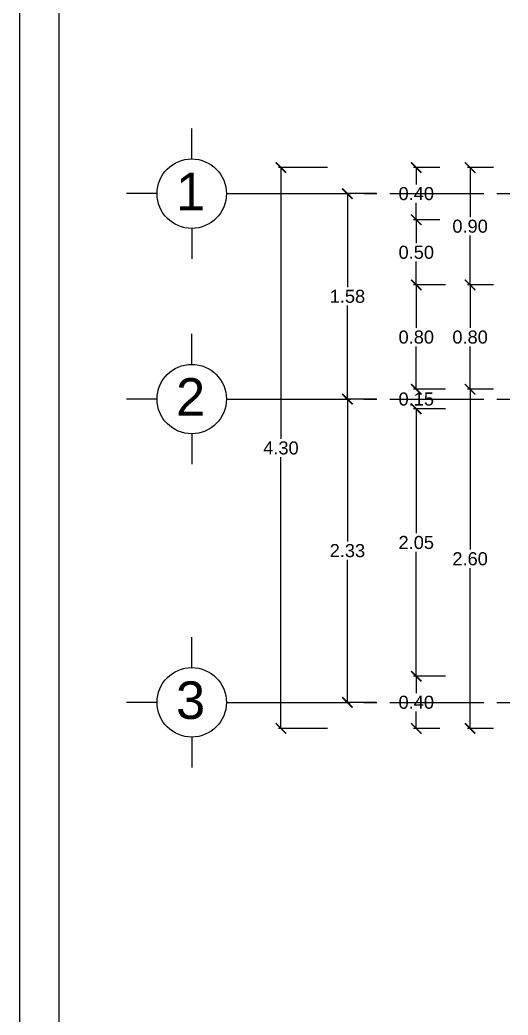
# Model space of a CAD drawing. Header units: millimetres. Extents: x 525387 to 527545, y 2235066 to 2235448.
# Drawn here: x 525706.13 to 525709.87, y 2235195.6 to 2235203.23 of the extents above; entities that cross this region are included whole.
import ezdxf

# ---------------------------------------------------------------- set-up
doc = ezdxf.new("R2010")
doc.units = ezdxf.units.MM
doc.linetypes.add('ACAD_ISO04W100', pattern=[30, 24, -3, 0, -3])
for name, color, linetype in [('auxiliar', 6, 'Continuous'), ('COTAS', 2, 'Continuous'), ('EJES', 1, 'Continuous')]:
    doc.layers.add(name, color=color, linetype=linetype)
doc.styles.get("Standard").update_dxf_attribs({"font": 'arial.ttf'})
doc.styles.add('STYLE1', font='arial.ttf')
doc.dimstyles.new('ISO-25', dxfattribs={"dimtxt": 0.04, "dimasz": 0.02, "dimexe": 0.02, "dimexo": 0.02, "dimgap": 0.02, "dimtad": 0, "dimtih": 1, "dimtoh": 1, "dimzin": 1, "dimdsep": 46, "dimtxsty": 'Standard', "dimcen": 0.02, "dimazin": 0, "dimtfac": 1, "dimtmove": 0, "dimatfit": 3, "dimfxl": 1, "dimarcsym": 0})

# ---------------------------------------------------------------- blocks, each defined once
blk = doc.blocks.new('EJE')
at = {"layer": 'EJES', "color": 2}
for p, q in [((-0.78, 0.416), (-0.78, 0.78)), ((-1.196, 0), (-1.56, 0)), ((-0.364, 0), (0, 0)), ((-0.78, -0.416), (-0.78, -0.78))]:
    blk.add_line(p, q, dxfattribs=at)
at = {"layer": 'EJES', "color": 4}
blk.add_circle((-0.78, 0), 0.416, dxfattribs=at)
blk = doc.blocks.new('_ArchTick')
at = {"color": 0, "linetype": 'ByBlock', "lineweight": 0, "const_width": 0.15}
blk.add_lwpolyline([(-0.5, -0.5), (0.5, 0.5)], dxfattribs=at)
blk = doc.blocks.new('*D131')
at = {"layer": 'COTAS', "color": 0, "linetype": 'Continuous', "lineweight": -2, "transparency": 16777216}
for p, q in [((525708.8666, 2235201.9016), (525708.6227, 2235201.9016)), ((525708.6427, 2235201.9016), (525708.6427, 2235201.1851)), ((525708.6427, 2235200.3266), (525708.6427, 2235201.043)), ((525708.8666, 2235200.3266), (525708.6227, 2235200.3266))]:
    blk.add_line(p, q, dxfattribs=at)
at = {"layer": 'Defpoints', "color": 0, "linetype": 'Continuous', "transparency": 16777216}
for p in [(525708.8866, 2235201.9016), (525708.6427, 2235200.3266), (525708.8866, 2235200.3266)]:
    blk.add_point(p, dxfattribs=at)
at = {"layer": 'COTAS', "color": 0, "linetype": 'Continuous', "lineweight": -2, "transparency": 16777216, "xscale": 0.08, "yscale": 0.08, "zscale": 0.08}
for p, rotation in [((525708.6427, 2235201.9016), 90), ((525708.6427, 2235200.3266), 270)]:
    blk.add_blockref('_ArchTick', p, dxfattribs=dict(at, rotation=rotation))
at = {"layer": 'COTAS', "color": 0, "linetype": 'Continuous', "lineweight": -3, "transparency": 16777216, "insert": (525708.6427, 2235201.1141), "char_height": 0.1, "attachment_point": 5}
blk.add_mtext('1.58', dxfattribs=at)
blk = doc.blocks.new('*D132')
at = {"layer": 'COTAS', "color": 0, "linetype": 'Continuous', "lineweight": -2, "transparency": 16777216}
for p, q in [((525708.4901, 2235202.1016), (525708.1131, 2235202.1016)), ((525708.1331, 2235202.1016), (525708.1331, 2235200.0227)), ((525708.1331, 2235197.8016), (525708.1331, 2235199.8805)), ((525708.4901, 2235197.8016), (525708.1131, 2235197.8016))]:
    blk.add_line(p, q, dxfattribs=at)
at = {"layer": 'Defpoints', "color": 0, "linetype": 'Continuous', "transparency": 16777216}
for p in [(525708.1331, 2235202.1016), (525708.5101, 2235202.1016), (525708.5101, 2235197.8016)]:
    blk.add_point(p, dxfattribs=at)
at = {"layer": 'COTAS', "color": 0, "linetype": 'Continuous', "lineweight": -2, "transparency": 16777216, "xscale": 0.08, "yscale": 0.08, "zscale": 0.08}
for p, rotation in [((525708.1331, 2235202.1016), 90), ((525708.1331, 2235197.8016), 270)]:
    blk.add_blockref('_ArchTick', p, dxfattribs=dict(at, rotation=rotation))
at = {"layer": 'COTAS', "color": 0, "linetype": 'Continuous', "lineweight": -3, "transparency": 16777216, "insert": (525708.1331, 2235199.9516), "char_height": 0.1, "attachment_point": 5}
blk.add_mtext('4.30', dxfattribs=at)
blk = doc.blocks.new('*D133')
at = {"layer": 'COTAS', "color": 0, "linetype": 'Continuous', "lineweight": -2, "transparency": 16777216}
for p, q in [((525709.3945, 2235201.2016), (525709.1507, 2235201.2016)), ((525709.1707, 2235201.2016), (525709.1707, 2235200.8726)), ((525709.1707, 2235200.4016), (525709.1707, 2235200.7305)), ((525709.3945, 2235200.4016), (525709.1507, 2235200.4016))]:
    blk.add_line(p, q, dxfattribs=at)
at = {"layer": 'Defpoints', "color": 0, "linetype": 'Continuous', "transparency": 16777216}
for p in [(525709.4145, 2235201.2016), (525709.1707, 2235200.4016), (525709.4145, 2235200.4016)]:
    blk.add_point(p, dxfattribs=at)
at = {"layer": 'COTAS', "color": 0, "linetype": 'Continuous', "lineweight": -2, "transparency": 16777216, "xscale": 0.08, "yscale": 0.08, "zscale": 0.08}
for p, rotation in [((525709.1707, 2235201.2016), 90), ((525709.1707, 2235200.4016), 270)]:
    blk.add_blockref('_ArchTick', p, dxfattribs=dict(at, rotation=rotation))
at = {"layer": 'COTAS', "color": 0, "linetype": 'Continuous', "lineweight": -3, "transparency": 16777216, "insert": (525709.1707, 2235200.8016), "char_height": 0.1, "attachment_point": 5}
blk.add_mtext('0.80', dxfattribs=at)
blk = doc.blocks.new('*D134')
at = {"layer": 'COTAS', "color": 0, "linetype": 'Continuous', "lineweight": -2, "transparency": 16777216}
for p, q in [((525709.7636, 2235202.1016), (525709.5636, 2235202.1016)), ((525709.5836, 2235202.1016), (525709.5836, 2235201.7226)), ((525709.5836, 2235201.2016), (525709.5836, 2235201.5805)), ((525709.7636, 2235201.2016), (525709.5636, 2235201.2016))]:
    blk.add_line(p, q, dxfattribs=at)
at = {"layer": 'Defpoints', "color": 0, "linetype": 'Continuous', "transparency": 16777216}
for p in [(525709.7836, 2235202.1016), (525709.5836, 2235201.2016), (525709.7836, 2235201.2016)]:
    blk.add_point(p, dxfattribs=at)
at = {"layer": 'COTAS', "color": 0, "linetype": 'Continuous', "lineweight": -2, "transparency": 16777216, "xscale": 0.08, "yscale": 0.08, "zscale": 0.08}
for p, rotation in [((525709.5836, 2235202.1016), 90), ((525709.5836, 2235201.2016), 270)]:
    blk.add_blockref('_ArchTick', p, dxfattribs=dict(at, rotation=rotation))
at = {"layer": 'COTAS', "color": 0, "linetype": 'Continuous', "lineweight": -3, "transparency": 16777216, "insert": (525709.5836, 2235201.6516), "char_height": 0.1, "attachment_point": 5}
blk.add_mtext('0.90', dxfattribs=at)
blk = doc.blocks.new('*D135')
at = {"layer": 'COTAS', "color": 0, "linetype": 'Continuous', "lineweight": -2, "transparency": 16777216}
for p, q in [((525709.7636, 2235201.2016), (525709.5636, 2235201.2016)), ((525709.5836, 2235201.2016), (525709.5836, 2235200.8726)), ((525709.5836, 2235200.4016), (525709.5836, 2235200.7305)), ((525709.7636, 2235200.4016), (525709.5636, 2235200.4016))]:
    blk.add_line(p, q, dxfattribs=at)
at = {"layer": 'Defpoints', "color": 0, "linetype": 'Continuous', "transparency": 16777216}
for p in [(525709.7836, 2235201.2016), (525709.5836, 2235200.4016), (525709.7836, 2235200.4016)]:
    blk.add_point(p, dxfattribs=at)
at = {"layer": 'COTAS', "color": 0, "linetype": 'Continuous', "lineweight": -2, "transparency": 16777216, "xscale": 0.08, "yscale": 0.08, "zscale": 0.08}
for p, rotation in [((525709.5836, 2235201.2016), 90), ((525709.5836, 2235200.4016), 270)]:
    blk.add_blockref('_ArchTick', p, dxfattribs=dict(at, rotation=rotation))
at = {"layer": 'COTAS', "color": 0, "linetype": 'Continuous', "lineweight": -3, "transparency": 16777216, "insert": (525709.5836, 2235200.8016), "char_height": 0.1, "attachment_point": 5}
blk.add_mtext('0.80', dxfattribs=at)
blk = doc.blocks.new('*D136')
at = {"layer": 'COTAS', "color": 0, "linetype": 'Continuous', "lineweight": -2, "transparency": 16777216}
for p, q in [((525709.7636, 2235200.4016), (525709.5636, 2235200.4016)), ((525709.5836, 2235200.4016), (525709.5836, 2235199.1726)), ((525709.5836, 2235197.8016), (525709.5836, 2235199.0305)), ((525709.7636, 2235197.8016), (525709.5636, 2235197.8016))]:
    blk.add_line(p, q, dxfattribs=at)
at = {"layer": 'Defpoints', "color": 0, "linetype": 'Continuous', "transparency": 16777216}
for p in [(525709.7836, 2235200.4016), (525709.5836, 2235197.8016), (525709.7836, 2235197.8016)]:
    blk.add_point(p, dxfattribs=at)
at = {"layer": 'COTAS', "color": 0, "linetype": 'Continuous', "lineweight": -2, "transparency": 16777216, "xscale": 0.08, "yscale": 0.08, "zscale": 0.08}
for p, rotation in [((525709.5836, 2235200.4016), 90), ((525709.5836, 2235197.8016), 270)]:
    blk.add_blockref('_ArchTick', p, dxfattribs=dict(at, rotation=rotation))
at = {"layer": 'COTAS', "color": 0, "linetype": 'Continuous', "lineweight": -3, "transparency": 16777216, "insert": (525709.5836, 2235199.1016), "char_height": 0.1, "attachment_point": 5}
blk.add_mtext('2.60', dxfattribs=at)
blk = doc.blocks.new('*D137')
at = {"layer": 'COTAS', "color": 0, "linetype": 'Continuous', "lineweight": -2, "transparency": 16777216}
for p, q in [((525709.3507, 2235202.1016), (525709.1507, 2235202.1016)), ((525709.1707, 2235202.1016), (525709.1707, 2235201.9726)), ((525709.1707, 2235201.7016), (525709.1707, 2235201.8305)), ((525709.3507, 2235201.7016), (525709.1507, 2235201.7016))]:
    blk.add_line(p, q, dxfattribs=at)
at = {"layer": 'Defpoints', "color": 0, "linetype": 'Continuous', "transparency": 16777216}
for p in [(525709.3707, 2235202.1016), (525709.1707, 2235201.7016), (525709.3707, 2235201.7016)]:
    blk.add_point(p, dxfattribs=at)
at = {"layer": 'COTAS', "color": 0, "linetype": 'Continuous', "lineweight": -2, "transparency": 16777216, "xscale": 0.08, "yscale": 0.08, "zscale": 0.08}
for p, rotation in [((525709.1707, 2235202.1016), 90), ((525709.1707, 2235201.7016), 270)]:
    blk.add_blockref('_ArchTick', p, dxfattribs=dict(at, rotation=rotation))
at = {"layer": 'COTAS', "color": 0, "linetype": 'Continuous', "lineweight": -3, "transparency": 16777216, "insert": (525709.1707, 2235201.9016), "char_height": 0.1, "attachment_point": 5}
blk.add_mtext('0.40', dxfattribs=at)
blk = doc.blocks.new('*D138')
at = {"layer": 'COTAS', "color": 0, "linetype": 'Continuous', "lineweight": -2, "transparency": 16777216}
for p, q in [((525709.3507, 2235201.7016), (525709.1507, 2235201.7016)), ((525709.1707, 2235201.7016), (525709.1707, 2235201.5226)), ((525709.1707, 2235201.2016), (525709.1707, 2235201.3805)), ((525709.3507, 2235201.2016), (525709.1507, 2235201.2016))]:
    blk.add_line(p, q, dxfattribs=at)
at = {"layer": 'Defpoints', "color": 0, "linetype": 'Continuous', "transparency": 16777216}
for p in [(525709.3707, 2235201.7016), (525709.1707, 2235201.2016), (525709.3707, 2235201.2016)]:
    blk.add_point(p, dxfattribs=at)
at = {"layer": 'COTAS', "color": 0, "linetype": 'Continuous', "lineweight": -2, "transparency": 16777216, "xscale": 0.08, "yscale": 0.08, "zscale": 0.08}
for p, rotation in [((525709.1707, 2235201.7016), 90), ((525709.1707, 2235201.2016), 270)]:
    blk.add_blockref('_ArchTick', p, dxfattribs=dict(at, rotation=rotation))
at = {"layer": 'COTAS', "color": 0, "linetype": 'Continuous', "lineweight": -3, "transparency": 16777216, "insert": (525709.1707, 2235201.4516), "char_height": 0.1, "attachment_point": 5}
blk.add_mtext('0.50', dxfattribs=at)
blk = doc.blocks.new('*D139')
at = {"layer": 'COTAS', "color": 0, "linetype": 'Continuous', "lineweight": -2, "transparency": 16777216}
for p, q in [((525709.3945, 2235200.2516), (525709.1507, 2235200.2516)), ((525709.1707, 2235200.2516), (525709.1707, 2235199.2976)), ((525709.1707, 2235198.2016), (525709.1707, 2235199.1555)), ((525709.3945, 2235198.2016), (525709.1507, 2235198.2016))]:
    blk.add_line(p, q, dxfattribs=at)
at = {"layer": 'Defpoints', "color": 0, "linetype": 'Continuous', "transparency": 16777216}
for p in [(525709.4145, 2235200.2516), (525709.1707, 2235198.2016), (525709.4145, 2235198.2016)]:
    blk.add_point(p, dxfattribs=at)
at = {"layer": 'COTAS', "color": 0, "linetype": 'Continuous', "lineweight": -2, "transparency": 16777216, "xscale": 0.08, "yscale": 0.08, "zscale": 0.08}
for p, rotation in [((525709.1707, 2235200.2516), 90), ((525709.1707, 2235198.2016), 270)]:
    blk.add_blockref('_ArchTick', p, dxfattribs=dict(at, rotation=rotation))
at = {"layer": 'COTAS', "color": 0, "linetype": 'Continuous', "lineweight": -3, "transparency": 16777216, "insert": (525709.1707, 2235199.2266), "char_height": 0.1, "attachment_point": 5}
blk.add_mtext('2.05', dxfattribs=at)
blk = doc.blocks.new('*D140')
at = {"layer": 'COTAS', "color": 0, "linetype": 'Continuous', "lineweight": -2, "transparency": 16777216}
for p, q in [((525709.3507, 2235198.2016), (525709.1507, 2235198.2016)), ((525709.1707, 2235198.2016), (525709.1707, 2235198.0726)), ((525709.1707, 2235197.8016), (525709.1707, 2235197.9305)), ((525709.3507, 2235197.8016), (525709.1507, 2235197.8016))]:
    blk.add_line(p, q, dxfattribs=at)
at = {"layer": 'Defpoints', "color": 0, "linetype": 'Continuous', "transparency": 16777216}
for p in [(525709.3707, 2235198.2016), (525709.1707, 2235197.8016), (525709.3707, 2235197.8016)]:
    blk.add_point(p, dxfattribs=at)
at = {"layer": 'COTAS', "color": 0, "linetype": 'Continuous', "lineweight": -2, "transparency": 16777216, "xscale": 0.08, "yscale": 0.08, "zscale": 0.08}
for p, rotation in [((525709.1707, 2235198.2016), 90), ((525709.1707, 2235197.8016), 270)]:
    blk.add_blockref('_ArchTick', p, dxfattribs=dict(at, rotation=rotation))
at = {"layer": 'COTAS', "color": 0, "linetype": 'Continuous', "lineweight": -3, "transparency": 16777216, "insert": (525709.1707, 2235198.0016), "char_height": 0.1, "attachment_point": 5}
blk.add_mtext('0.40', dxfattribs=at)
blk = doc.blocks.new('*D141')
at = {"layer": 'COTAS', "color": 0, "linetype": 'Continuous', "lineweight": -2, "transparency": 16777216}
for p, q in [((525708.8666, 2235200.3266), (525708.6227, 2235200.3266)), ((525708.6427, 2235200.3266), (525708.6427, 2235199.2352)), ((525708.6427, 2235198.0016), (525708.6427, 2235199.093)), ((525708.8666, 2235198.0016), (525708.6227, 2235198.0016))]:
    blk.add_line(p, q, dxfattribs=at)
at = {"layer": 'Defpoints', "color": 0, "linetype": 'Continuous', "transparency": 16777216}
for p in [(525708.8866, 2235200.3266), (525708.6427, 2235198.0016), (525708.8866, 2235198.0016)]:
    blk.add_point(p, dxfattribs=at)
at = {"layer": 'COTAS', "color": 0, "linetype": 'Continuous', "lineweight": -2, "transparency": 16777216, "xscale": 0.08, "yscale": 0.08, "zscale": 0.08}
for p, rotation in [((525708.6427, 2235200.3266), 90), ((525708.6427, 2235198.0016), 270)]:
    blk.add_blockref('_ArchTick', p, dxfattribs=dict(at, rotation=rotation))
at = {"layer": 'COTAS', "color": 0, "linetype": 'Continuous', "lineweight": -3, "transparency": 16777216, "insert": (525708.6427, 2235199.1641), "char_height": 0.1, "attachment_point": 5}
blk.add_mtext('2.33', dxfattribs=at)
blk = doc.blocks.new('*D142')
at = {"layer": 'COTAS', "color": 0, "linetype": 'Continuous', "lineweight": -2, "transparency": 16777216}
for p, q in [((525709.3507, 2235200.4016), (525709.1507, 2235200.4016)), ((525709.1707, 2235200.4016), (525709.1707, 2235200.3976)), ((525709.3507, 2235200.2516), (525709.1507, 2235200.2516)), ((525709.1707, 2235200.2516), (525709.1707, 2235200.2555))]:
    blk.add_line(p, q, dxfattribs=at)
at = {"layer": 'Defpoints', "color": 0, "linetype": 'Continuous', "transparency": 16777216}
for p in [(525709.3707, 2235200.4016), (525709.1707, 2235200.2516), (525709.3707, 2235200.2516)]:
    blk.add_point(p, dxfattribs=at)
at = {"layer": 'COTAS', "color": 0, "linetype": 'Continuous', "lineweight": -2, "transparency": 16777216, "xscale": 0.08, "yscale": 0.08, "zscale": 0.08}
for p, rotation in [((525709.1707, 2235200.4016), 90), ((525709.1707, 2235200.2516), 270)]:
    blk.add_blockref('_ArchTick', p, dxfattribs=dict(at, rotation=rotation))
at = {"layer": 'COTAS', "color": 0, "linetype": 'Continuous', "lineweight": -3, "transparency": 16777216, "insert": (525709.1707, 2235200.3266), "char_height": 0.1, "attachment_point": 5}
blk.add_mtext('0.15', dxfattribs=at)

msp = doc.modelspace()

# ---------------------------------------------------------------- linework, layer by layer
at = {"layer": 'auxiliar', "color": 1, "linetype": 'Continuous', "lineweight": -3}
for points in [[(525706.1315, 2235207.9712), (525751.1315, 2235207.9712), (525751.1315, 2235177.9712), (525706.1315, 2235177.9712)], [(525706.4315, 2235207.6712), (525750.8315, 2235207.6712), (525750.8315, 2235178.2712), (525706.4315, 2235178.2712)]]:
    msp.add_lwpolyline(points, close=True, dxfattribs=at)
at = {"layer": 'EJES', "linetype": 'ACAD_ISO04W100', "ltscale": 0.03}
for p, q in [((525707.9484, 2235201.9016), (525712.8293, 2235201.9016)), ((525707.9484, 2235200.3266), (525714.0005, 2235200.3266)), ((525707.9484, 2235198.0016), (525716.4009, 2235198.0016))]:
    msp.add_line(p, q, dxfattribs=at)

# ---------------------------------------------------------------- block references
at = {"layer": 'EJES', "lineweight": -3, "xscale": 0.6400000000000001, "yscale": 0.6400000000000001, "zscale": 0.6400000000000001}
for p in [(525707.9484, 2235201.9016), (525707.9484, 2235200.3266), (525707.9484, 2235198.0016)]:
    msp.add_blockref('EJE', p, dxfattribs=at)

# ---------------------------------------------------------------- texts
at = {"layer": 'EJES', "color": 7, "lineweight": -3, "style": 'STYLE1'}
for s, p in [('1', (525707.3284, 2235201.7743)), ('2', (525707.3284, 2235200.1993)), ('3', (525707.3284, 2235197.8743))]:
    msp.add_text(s, height=0.288, dxfattribs=at).set_placement(p)

# ---------------------------------------------------------------- dimensions: what is measured, and where the dimension line sits
at = {"layer": 'COTAS', "linetype": 'Continuous', "lineweight": -3}
for base, p1, p2, picture, middle in [((525708.1331, 2235202.1016), (525708.5101, 2235197.8016), (525708.5101, 2235202.1016), '*D132', (525708.1331, 2235199.9516)), ((525709.1707, 2235201.7016), (525709.3707, 2235202.1016), (525709.3707, 2235201.7016), '*D137', (525709.1707, 2235201.9016)), ((525709.5836, 2235201.2016), (525709.7836, 2235202.1016), (525709.7836, 2235201.2016), '*D134', (525709.5836, 2235201.6516)), ((525708.6427256085, 2235200.326569017), (525708.8865786253, 2235201.9015690158), (525708.8865786253, 2235200.3265690161), '*D131', (525708.642725609, 2235201.1140690171)), ((525709.1707, 2235201.2016), (525709.3707, 2235201.7016), (525709.3707, 2235201.2016), '*D138', (525709.1707, 2235201.4516)), ((525709.1707, 2235200.4016), (525709.4145, 2235201.2016), (525709.4145, 2235200.4016), '*D133', (525709.1707, 2235200.8016)), ((525709.5836, 2235200.4016), (525709.7836, 2235201.2016), (525709.7836, 2235200.4016), '*D135', (525709.5836, 2235200.8016)), ((525709.5836, 2235197.8016), (525709.7836, 2235200.4016), (525709.7836, 2235197.8016), '*D136', (525709.5836, 2235199.1016)), ((525708.64272561, 2235198.00156902), (525708.88657863, 2235200.32656902), (525708.88657863, 2235198.00156901), '*D141', (525708.64272561, 2235199.16406902)), ((525709.1707, 2235198.2016), (525709.4145, 2235200.2516), (525709.4145, 2235198.2016), '*D139', (525709.1707, 2235199.2266)), ((525709.1707, 2235197.8016), (525709.3707, 2235198.2016), (525709.3707, 2235197.8016), '*D140', (525709.1707, 2235198.0016))]:
    dim = msp.add_linear_dim(base=base, p1=p1, p2=p2, angle=90, dimstyle='ISO-25', override={"dimtxt": 0.1, "dimasz": 0.08, "dimblk1": 'ArchTick', "dimblk2": 'ArchTick', "dimsah": 1}, dxfattribs=at)
    dim.commit()
    dim.dimension.update_dxf_attribs({"geometry": picture, "text_midpoint": middle})
dim = msp.add_linear_dim(base=(525709.1707, 2235200.2516), p1=(525709.3707, 2235200.4016), p2=(525709.3707, 2235200.2516), angle=90, dimstyle='ISO-25', override={"dimtxt": 0.1, "dimasz": 0.08, "dimblk1": 'ArchTick', "dimblk2": 'ArchTick', "dimsah": 1}, dxfattribs=at)
dim.commit()
dim.dimension.update_dxf_attribs({"geometry": '*D142', "text_midpoint": (525709.1707, 2235200.3266), "dimtype": 160})

doc.saveas('drawing.dxf')
